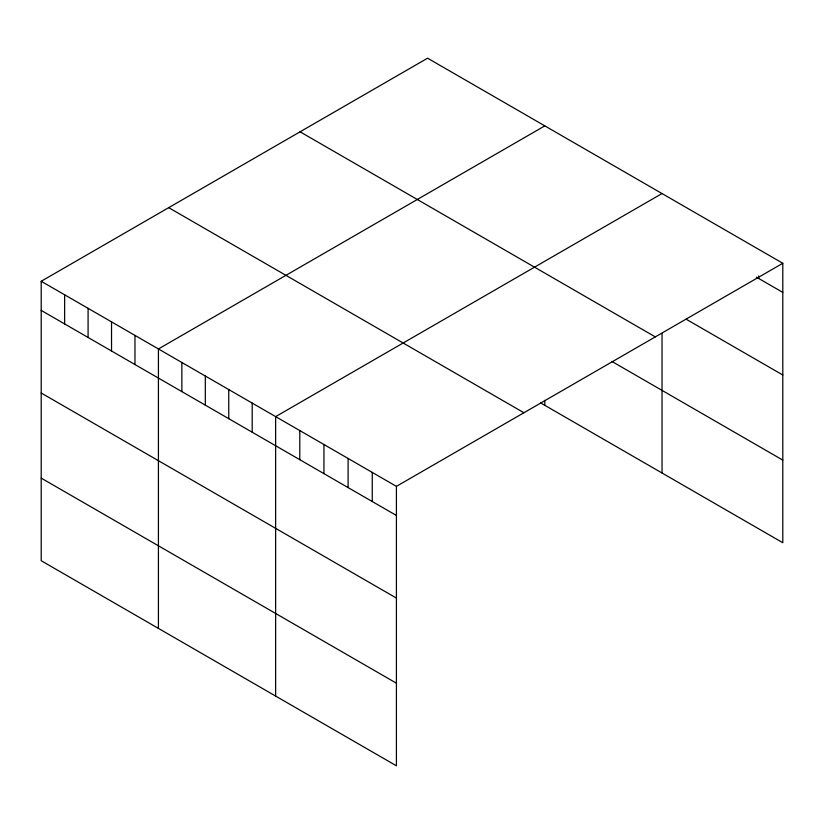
<?xml version="1.0" encoding="UTF-8"?>
<svg xmlns="http://www.w3.org/2000/svg" width="824" height="824" viewBox="0 0 824 824"><rect width="100%" height="100%" fill="white"/><g stroke="black" fill="none" stroke-linecap="round" stroke-linejoin="round"><path stroke-width="1.24" d="M41.2 281.272L396.416 486.356L396.416 765.805L41.2 560.722L41.2 281.272L427.584 58.195L782.8 263.278L782.8 542.728L540.544 402.864M544.808 125.876L158.424 348.954L158.424 628.403M662.033 193.547L275.638 416.625L275.638 696.074M396.416 486.356L782.8 263.278M756.453 277.183L782.8 292.396M686.186 319.228L782.8 375.002M300.08 131.809L655.296 336.892M611.944 361.468L782.8 460.111M168.704 207.658L523.92 412.742M41.2 310.401L396.416 515.474M41.2 393.007L396.416 598.08M41.2 478.116L396.416 683.199M758.646 275.916L758.646 278.45M662.033 333.648L662.033 472.997M544.808 400.31L544.808 405.326M372.263 472.409L372.263 501.528M348.099 458.463L348.099 487.581M323.945 444.517L323.945 473.635M299.792 430.571L299.792 459.699M252.196 403.091L252.196 432.219M228.753 389.556L228.753 418.674M205.31 376.022L205.31 405.14M181.867 362.488L181.867 391.606M134.971 335.419L134.971 364.538M111.528 321.885L111.528 351.003M88.086 308.351L88.086 337.469M64.643 294.807L64.643 323.935"/></g></svg>
